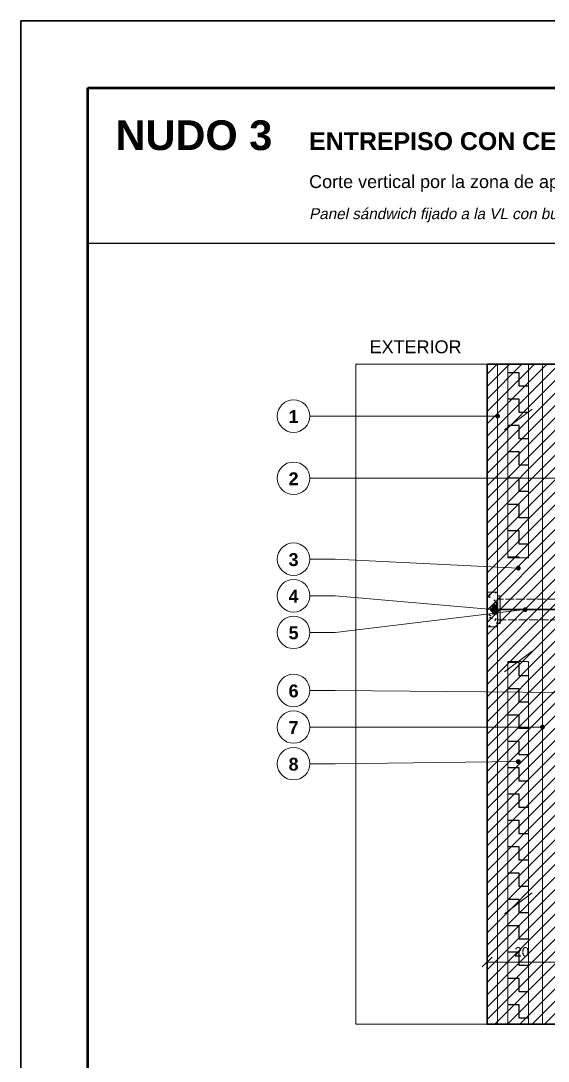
# Model space of a CAD drawing. Header units: millimetres. Extents: x 6 to 4194, y 6 to 5934.
# Drawn here: x 6 to 1532, y 2923 to 5934 of the extents above; entities that cross this region are included whole.
import ezdxf
from ezdxf.enums import TextEntityAlignment as Align

# ---------------------------------------------------------------- set-up
doc = ezdxf.new("R2010")
doc.units = ezdxf.units.MM
doc.header["$LTSCALE"] = 20
doc.linetypes.add('DASHED', pattern=[1.524, 1.27, -0.254])
for name, color, linetype in [('A-ACERO', 250, 'Continuous'), ('A-AISLACION-EPS', 50, 'Continuous'), ('A-ARMADURAS', 14, 'Continuous'), ('A-CONTORNOS', 7, 'Continuous'), ('A-HORMIGON-PREMOLDEADO', 8, 'Continuous'), ('A-MORTERO-CARPETAS', 252, 'Continuous'), ('A-NEOPRENO-SELLADORES', 7, 'Continuous'), ('A-PROYECCION-OCULTO', 8, 'DASHED'), ('X-COTAS', 3, 'Continuous'), ('X-MARCO', 7, 'Continuous'), ('X-REFERENCIAS', 1, 'Continuous'), ('X-TEXTOS', 7, 'Continuous')]:
    doc.layers.add(name, color=color, linetype=linetype)
doc.styles.add('ARIAL', font='arial.ttf')
doc.styles.add('ARIAL-B', font='arialbd.ttf')

msp = doc.modelspace()

# ---------------------------------------------------------------- hatches: boundary and pattern name
at = {"layer": 'A-ACERO', "true_color": 0x3b3b3b}
h = msp.add_hatch(color=250, dxfattribs=at)
h.dxf.hatch_style = 1
h.paths.add_polyline_path([(1385, 4190), (1393, 4190), (1393, 4270), (1385, 4270)])
at = {"layer": 'A-AISLACION-EPS'}
h = msp.add_hatch(dxfattribs=at)
h.set_pattern_fill('ZIGZAG', color=256, scale=6, angle=90)
h.paths.add_polyline_path([(1415, 4940), (1415, 4380), (1475, 4380), (1475, 4940)])
h = msp.add_hatch(dxfattribs=at)
h.set_pattern_fill('ZIGZAG', color=256, scale=6, angle=90)
h.paths.add_polyline_path([(1415, 3030), (1475, 3030), (1475, 4080), (1415, 4080)])
at = {"layer": 'A-HORMIGON-PREMOLDEADO'}
h = msp.add_hatch(dxfattribs=at)
h.set_pattern_fill('ANSI31', color=256, scale=8)
h.paths.add_polyline_path([(1355, 4940), (1355, 3030), (1555, 3030), (1555, 4940)])
at = {"layer": 'A-MORTERO-CARPETAS'}
h = msp.add_hatch(dxfattribs=at)
h.set_pattern_fill('AR-SAND', color=256, scale=0.6)
h.paths.add_polyline_path([(1355, 4180), (1385, 4180), (1385, 4280), (1355, 4280)])
at = {"layer": 'A-NEOPRENO-SELLADORES', "true_color": 0x222222}
h = msp.add_hatch(color=250, dxfattribs=at)
h.dxf.hatch_style = 1
h.paths.add_polyline_path([(1369, 4215), (1385, 4215), (1385, 4245), (1369, 4245)])
at = {"layer": 'X-REFERENCIAS'}
h = msp.add_hatch(color=7, dxfattribs=at)
h.dxf.hatch_style = 1
h.paths.add_polyline_path([(1392, 4790), (1391.7, 4792.2), (1390.7, 4794.1), (1389.1, 4795.7), (1387.2, 4796.7), (1385, 4797), (1382.8, 4796.7), (1380.9, 4795.7), (1379.3, 4794.1), (1378.3, 4792.2), (1378, 4790), (1378.3, 4787.8), (1379.3, 4785.9), (1380.9, 4784.3), (1382.8, 4783.3), (1385, 4783), (1387.2, 4783.3), (1389.1, 4784.3), (1390.7, 4785.9), (1391.7, 4787.8)])
h = msp.add_hatch(color=7, dxfattribs=at)
h.dxf.hatch_style = 1
h.paths.add_polyline_path([(1452, 4350), (1451.7, 4352.2), (1450.7, 4354.1), (1449.1, 4355.7), (1447.2, 4356.7), (1445, 4357), (1442.8, 4356.7), (1440.9, 4355.7), (1439.3, 4354.1), (1438.3, 4352.2), (1438, 4350), (1438.3, 4347.8), (1439.3, 4345.9), (1440.9, 4344.3), (1442.8, 4343.3), (1445, 4343), (1447.2, 4343.3), (1449.1, 4344.3), (1450.7, 4345.9), (1451.7, 4347.8)])
h = msp.add_hatch(color=7, dxfattribs=at)
h.dxf.hatch_style = 1
h.paths.add_polyline_path([(1377, 4230), (1376.7, 4232.2), (1375.7, 4234.1), (1374.1, 4235.7), (1372.2, 4236.7), (1370, 4237), (1367.8, 4236.7), (1365.9, 4235.7), (1364.3, 4234.1), (1363.3, 4232.2), (1363, 4230), (1363.3, 4227.8), (1364.3, 4225.9), (1365.9, 4224.3), (1367.8, 4223.3), (1370, 4223), (1372.2, 4223.3), (1374.1, 4224.3), (1375.7, 4225.9), (1376.7, 4227.8)])
h = msp.add_hatch(color=7, dxfattribs=at)
h.dxf.hatch_style = 1
h.paths.add_polyline_path([(1472, 4230), (1471.7, 4232.2), (1470.7, 4234.1), (1469.1, 4235.7), (1467.2, 4236.7), (1465, 4237), (1462.8, 4236.7), (1460.9, 4235.7), (1459.3, 4234.1), (1458.3, 4232.2), (1458, 4230), (1458.3, 4227.8), (1459.3, 4225.9), (1460.9, 4224.3), (1462.8, 4223.3), (1465, 4223), (1467.2, 4223.3), (1469.1, 4224.3), (1470.7, 4225.9), (1471.7, 4227.8)])
h = msp.add_hatch(color=7, dxfattribs=at)
h.dxf.hatch_style = 1
h.paths.add_polyline_path([(1522, 3890), (1521.7, 3892.2), (1520.7, 3894.1), (1519.1, 3895.7), (1517.2, 3896.7), (1515, 3897), (1512.8, 3896.7), (1510.9, 3895.7), (1509.3, 3894.1), (1508.3, 3892.2), (1508, 3890), (1508.3, 3887.8), (1509.3, 3885.9), (1510.9, 3884.3), (1512.8, 3883.3), (1515, 3883), (1517.2, 3883.3), (1519.1, 3884.3), (1520.7, 3885.9), (1521.7, 3887.8)])
h = msp.add_hatch(color=7, dxfattribs=at)
h.dxf.hatch_style = 1
h.paths.add_polyline_path([(1452, 3790), (1451.7, 3792.2), (1450.7, 3794.1), (1449.1, 3795.7), (1447.2, 3796.7), (1445, 3797), (1442.8, 3796.7), (1440.9, 3795.7), (1439.3, 3794.1), (1438.3, 3792.2), (1438, 3790), (1438.3, 3787.8), (1439.3, 3785.9), (1440.9, 3784.3), (1442.8, 3783.3), (1445, 3783), (1447.2, 3783.3), (1449.1, 3784.3), (1450.7, 3785.9), (1451.7, 3787.8)])

# ---------------------------------------------------------------- linework, layer by layer
at = {"layer": 'A-ARMADURAS', "lineweight": 13}
for points in [[(1385, 3030), (1385, 4940)], [(1515, 3030), (1515, 4940)]]:
    msp.add_lwpolyline(points, dxfattribs=at)
at = {"layer": 'A-CONTORNOS', "lineweight": 35}
msp.add_lwpolyline([(1355, 4940), (1355, 3030), (1555, 3030), (1555, 4940)], close=True, dxfattribs=at)
at = {"layer": 'A-CONTORNOS', "lineweight": 13}
for points in [[(1415, 4940), (1415, 4380), (1475, 4380), (1475, 4940)], [(1355, 4180), (1385, 4180), (1385, 4280), (1355, 4280)], [(1385, 4190), (1393, 4190), (1393, 4270), (1385, 4270)], [(1415, 3030), (1475, 3030), (1475, 4080), (1415, 4080)]]:
    msp.add_lwpolyline(points, close=True, dxfattribs=at)
at = {"layer": 'A-CONTORNOS', "lineweight": 18}
for points in [[(1405, 4750), (1485, 4810)], [(1405, 4050), (1485, 4110)], [(1405, 3350), (1485, 3410)]]:
    msp.add_lwpolyline(points, dxfattribs=at)
at = {"layer": 'A-CONTORNOS', "lineweight": 35}
msp.add_lwpolyline([(1365, 4230), (2025, 4230)], dxfattribs=at)
at = {"layer": 'A-PROYECCION-OCULTO', "lineweight": 13}
msp.add_lwpolyline([(1385, 4200), (1555, 4200), (1555, 4260), (1385, 4260)], close=True, dxfattribs=at)
at = {"layer": 'X-COTAS', "lineweight": 25}
msp.add_lwpolyline([(1341, 3196), (1369, 3224)], dxfattribs=at)
at = {"layer": 'X-COTAS', "lineweight": 13}
for points in [[(1355, 3232), (1355, 3188)], [(1355, 3210), (1555, 3210)]]:
    msp.add_lwpolyline(points, dxfattribs=at)
at = {"layer": 'X-MARCO', "lineweight": 30}
msp.add_lwpolyline([(6, 5934), (4194, 5934), (4194, 6), (6, 6)], close=True, dxfattribs=at)
at = {"layer": 'X-MARCO', "lineweight": 50}
msp.add_lwpolyline([(200, 5740), (4000, 5740), (4000, 200), (200, 200)], close=True, dxfattribs=at)
at = {"layer": 'X-REFERENCIAS', "lineweight": 13}
for points in [[(1385, 4790), (915, 4790), (842, 4790)], [(1560, 4610), (915, 4610), (842, 4610)], [(1445, 4350), (915, 4376), (842, 4376)], [(1370, 4230), (915, 4270), (842, 4270)], [(1465, 4230), (915, 4164), (842, 4164)], [(1565, 3990), (915, 3996), (842, 3996)], [(1515, 3890), (915, 3890), (842, 3890)], [(1445, 3790), (915, 3784), (842, 3784)]]:
    msp.add_lwpolyline(points, dxfattribs=at)
at = {"layer": 'X-REFERENCIAS', "lineweight": 18}
for centre in [(795, 4790), (795, 4610), (795, 4376), (795, 4270), (795, 4164), (795, 3996), (795, 3890), (795, 3784)]:
    msp.add_circle(centre, 47, dxfattribs=at)
at = {"layer": 'X-TEXTOS', "lineweight": 25}
msp.add_lwpolyline([(200, 5290), (4000, 5290)], dxfattribs=at)
at = {"layer": 'X-TEXTOS', "lineweight": 13}
msp.add_lwpolyline([(975, 4940), (3225, 4940), (3225, 3030), (975, 3030)], close=True, dxfattribs=at)

# ---------------------------------------------------------------- texts
at = {"layer": 'X-COTAS', "style": 'ARIAL'}
msp.add_text('20', height=27.21, dxfattribs=at).set_placement((1455, 3226), align=Align.CENTER)
at = {"layer": 'X-REFERENCIAS', "style": 'ARIAL-B'}
for s, p in [('1', (795, 4770)), ('2', (795, 4590)), ('3', (795, 4356)), ('4', (795, 4250)), ('5', (795, 4144)), ('6', (795, 3976)), ('7', (795, 3870)), ('8', (795, 3764))]:
    msp.add_text(s, height=37.2, dxfattribs=at).set_placement(p, align=Align.CENTER)
at = {"layer": 'X-TEXTOS'}
for s, height, style, p in [('NUDO 3', 85.92, 'ARIAL-B', (280, 5560)), ('ENTREPISO CON CERRAMIENTO EXTERIOR OPACO', 51.552, 'ARIAL-B', (840, 5560)), ('Corte vertical por la zona de apoyo de la viga VL · ESCALA 1:20', 37.232, 'ARIAL', (840, 5450)), ('EXTERIOR', 37.23, 'ARIAL', (1015, 4972))]:
    msp.add_text(s, height=height, dxfattribs=dict(at, style=style)).set_placement(p)
at = {"layer": 'X-TEXTOS', "style": 'ARIAL', "oblique": 12}
msp.add_text('Panel sándwich fijado a la VL con bulón pasante · viga L de borde + losa TT + capa de compresión', height=31.504, dxfattribs=at).set_placement((840, 5360))

doc.saveas('drawing.dxf')
